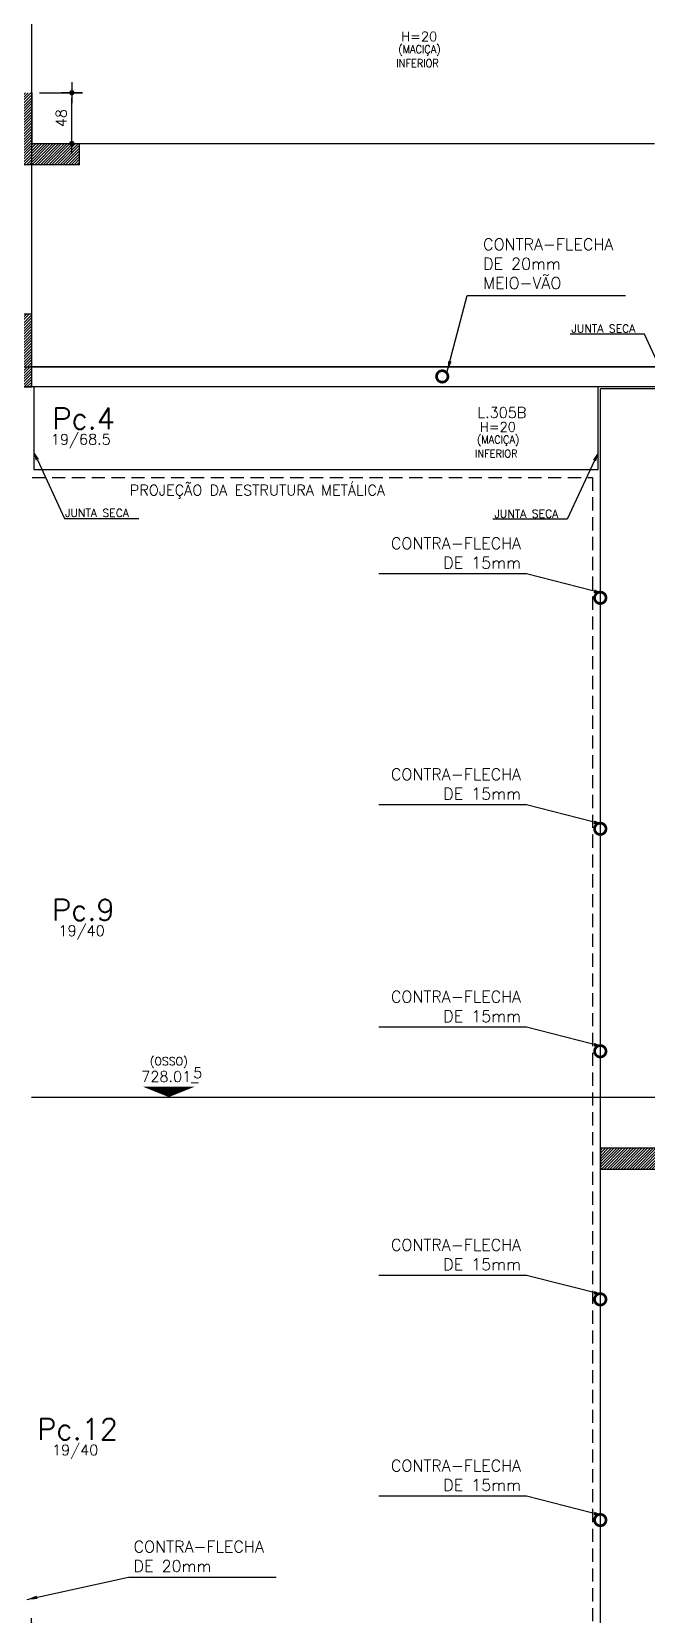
# Model space of a CAD drawing. Header units: inches. Extents: x 0 to 5940, y 0 to 4205.
# Drawn here: x 2398 to 2979, y 1955 to 3452 of the extents above; entities that cross this region are included whole.
import ezdxf
from ezdxf.enums import TextEntityAlignment as Align

# ---------------------------------------------------------------- set-up
doc = ezdxf.new("R2010")
doc.units = ezdxf.units.IN
doc.header["$LTSCALE"] = 50
doc.header["$MEASUREMENT"] = 0
doc.linetypes.add('HIDDEN', pattern=[0.375, 0.25, -0.125])
doc.layers.get('0').update_dxf_attribs({"color": 1})
for name, color, linetype in [('CONTRA-FLECHA', 152, 'Continuous'), ('CORTE-FORMA', 1, 'Continuous'), ('COTA', 6, 'Continuous'), ('ESTRUTURA METALICA', 80, 'HIDDEN'), ('FO-HACHURA_PILAR-CONT', 252, 'Continuous'), ('FO-TEXTO-LAJES', 152, 'Continuous'), ('NIVEL', 3, 'Continuous'), ('P-C', 1, 'Continuous'), ('TEXTO', 3, 'Continuous')]:
    doc.layers.add(name, color=color, linetype=linetype)
doc.layers.add('FO-Textos dos pilares', color=3, linetype='Continuous', lineweight=20)
doc.layers.add('FO-Vigas', color=2, linetype='Continuous', lineweight=30)
doc.styles.add('ROMANS', font='romans.shx')
doc.dimstyles.new('COTA_50', dxfattribs={"dimscale": 5, "dimtxt": 2, "dimasz": 1, "dimexe": 2, "dimexo": 1.5, "dimgap": 1, "dimtad": 1, "dimzin": 12, "dimdsep": 46, "dimtxsty": 'ROMANS', "dimblk1": 'COTA', "dimblk2": 'COTA', "dimsah": 1, "dimcen": -4, "dimdle": 1.5, "dimclrd": 6, "dimclre": 6, "dimclrt": 3, "dimadec": 0, "dimazin": 0, "dimtfac": 1, "dimtofl": 0, "dimtmove": 0, "dimatfit": 3, "dimldrblk": 'COTA', "dimfxl": 1, "dimtolj": 1, "dimtzin": 12, "dimarcsym": 0})
doc.dimstyles.new('NOTA', dxfattribs={"dimscale": 5, "dimtxt": 2, "dimasz": 2, "dimexe": 1.5, "dimexo": 2, "dimgap": 1, "dimtad": 1, "dimdec": 1, "dimzin": 12, "dimdsep": 46, "dimtxsty": 'ROMANS', "dimcen": 0.09, "dimclrd": 8, "dimclre": 8, "dimclrt": 3, "dimadec": 0, "dimazin": 0, "dimtfac": 1, "dimtdec": 1, "dimtofl": 0, "dimtmove": 0, "dimatfit": 3, "dimfxl": 1, "dimtolj": 1, "dimtzin": 12, "dimarcsym": 0})

# ---------------------------------------------------------------- blocks, each defined once
blk = doc.blocks.new('COTA')
at = {"layer": 'COTA'}
for p, q in [((2, 0), (-2, 0)), ((0, -2), (0, 2))]:
    blk.add_line(p, q, dxfattribs=at)
at = {"layer": 'COTA', "const_width": 0.5}
blk.add_lwpolyline([(-0.25, 0, 1), (0.25, 0, 1)], format="xyb", close=True, dxfattribs=at)
blk = doc.blocks.new('*D385')
at = {"color": 6, "lineweight": -2, "transparency": 16777216}
for p, q in [((1626, 1947.7), (1626, 1931.9)), ((2397.5, 1947.7), (2397.5, 1931.9)), ((1631, 1941.9), (2392.5, 1941.9))]:
    blk.add_line(p, q, dxfattribs=at)
at = {"layer": 'Defpoints', "color": 0, "transparency": 16777216}
for p in [(1626, 1955.2), (2397.5, 1955.2), (2397.5, 1941.9)]:
    blk.add_point(p, dxfattribs=at)
at = {"color": 6, "lineweight": -2, "transparency": 16777216, "xscale": 5, "yscale": 5, "zscale": 5, "rotation": 180}
blk.add_blockref('COTA', (1626, 1941.9), dxfattribs=at)
at = {"color": 6, "lineweight": -2, "transparency": 16777216, "xscale": 5, "yscale": 5, "zscale": 5}
blk.add_blockref('COTA', (2397.5, 1941.9), dxfattribs=at)
at = {"color": 3, "transparency": 16777216, "insert": (2011.8, 1951.9), "char_height": 10, "attachment_point": 5, "style": 'ROMANS'}
blk.add_mtext('\\A1;771.47', dxfattribs=at)
blk = doc.blocks.new('*D443')
at = {"color": 6, "lineweight": -2, "transparency": 16777216}
for p, q in [((2405, 3393.9), (2445.5, 3393.9)), ((2435.5, 3350.9), (2435.5, 3388.9)), ((2405, 3345.9), (2445.5, 3345.9))]:
    blk.add_line(p, q, dxfattribs=at)
at = {"layer": 'Defpoints', "color": 0, "transparency": 16777216}
for p in [(2397.5, 3393.9), (2435.5, 3393.9), (2397.5, 3345.9)]:
    blk.add_point(p, dxfattribs=at)
at = {"color": 6, "lineweight": -2, "transparency": 16777216, "xscale": 5, "yscale": 5, "zscale": 5}
for p, rotation in [((2435.5, 3393.9), 90), ((2435.5, 3345.9), 270)]:
    blk.add_blockref('COTA', p, dxfattribs=dict(at, rotation=rotation))
at = {"color": 3, "transparency": 16777216, "insert": (2425.5, 3369.9), "char_height": 10, "attachment_point": 5, "rotation": 90, "style": 'ROMANS'}
blk.add_mtext('\\A1;48', dxfattribs=at)

msp = doc.modelspace()

# ---------------------------------------------------------------- hatches: boundary and pattern name
at = {"layer": 'CORTE-FORMA'}
h = msp.add_hatch(dxfattribs=at)
h.set_pattern_fill('ANSI31', color=70, scale=15)
h.paths.add_polyline_path([(2333.382, 3345.876), (2333.382, 3325.876), (2378.524, 3325.876), (2378.524, 3345.876)])
h.paths.add_polyline_path([(2378.524, 3325.876), (2388.024, 3325.876), (2388.024, 3393.876), (2378.524, 3393.876), (2378.524, 3345.876)])
h.paths.add_polyline_path([(2388.024, 3325.876), (2397.524, 3325.876), (2397.524, 3345.876), (2397.524, 3393.876), (2397.491, 3393.876), (2388.024, 3393.876)])
h.paths.add_polyline_path([(2397.524, 3325.876), (2442.667, 3325.876), (2442.667, 3345.876), (2397.524, 3345.876)])
h = msp.add_hatch(dxfattribs=at)
h.set_pattern_fill('ANSI31', color=70, scale=15)
h.paths.add_polyline_path([(3173.524, 2369.516), (3173.524, 2376.516), (2935.025, 2376.516), (2935.025, 2396.516), (3113.024, 2396.516), (3113.024, 2424.516), (3100.024, 2424.516), (3063.024, 2424.516), (3063.024, 2444.516), (3078.024, 2444.516), (3078.024, 2439.516), (3083.024, 2439.516), (3173.524, 2439.516), (3173.524, 2444.516), (3252.524, 2444.516), (3252.524, 2429.516), (3192.524, 2429.516), (3192.524, 2369.516)])
at = {"layer": 'FO-HACHURA_PILAR-CONT'}
h = msp.add_hatch(dxfattribs=at)
h.set_pattern_fill('ANSI31', color=256, scale=15)
h.set_pattern_definition([(45, (-10708.8234, 9121.8574), (-1.32582521, 1.32582521), [])])
h.paths.add_polyline_path([(2397.524, 3184.457), (2388.024, 3184.457), (2378.524, 3184.457), (2378.524, 3150.207), (2378.524, 3115.957), (2388.024, 3115.957), (2397.524, 3115.957), (2397.524, 3150.207)])

# ---------------------------------------------------------------- linework, layer by layer
msp.add_lwpolyline([(1692.024, 3134.957), (3113.024, 3134.957), (3113.024, 3115.957), (1692.024, 3115.957)], close=True)
at = {"layer": 'CONTRA-FLECHA', "linetype": 'Continuous', "const_width": 2.56}
msp.add_lwpolyline([(2781.706, 3121.895, 1), (2789.343, 3129.531, 1)], format="xyb", close=True, dxfattribs=at)
at = {"layer": 'CONTRA-FLECHA', "color": 90, "linetype": 'Continuous', "const_width": 2.56}
for points in [[(2938.733, 2912.627, -1), (2931.096, 2920.263, -1)], [(2938.733, 2694.272, -1), (2931.096, 2701.909, -1)], [(2938.733, 2484.006, -1), (2931.096, 2491.642, -1)], [(2938.733, 2249.477, -1), (2931.096, 2257.114, -1)], [(2938.733, 2040.827, -1), (2931.096, 2048.464, -1)]]:
    msp.add_lwpolyline(points, format="xyb", close=True, dxfattribs=at)
at = {"layer": 'CORTE-FORMA'}
for p, q in [((2397.524, 3393.876), (2397.524, 3345.876)), ((2397.524, 3345.876), (2442.667, 3345.876)), ((2442.667, 3325.876), (2333.382, 3325.876)), ((2935.025, 2396.516), (2935.025, 2376.516)), ((2935.025, 2396.516), (3113.024, 2396.516)), ((2935.025, 2376.516), (3173.524, 2376.516))]:
    msp.add_line(p, q, dxfattribs=at)
at = {"layer": 'CORTE-FORMA', "color": 8}
for p, q in [((2442.667, 3345.876), (2986.128, 3345.876)), ((2397.491, 2444.516), (3076.024, 2444.516))]:
    msp.add_line(p, q, dxfattribs=at)
at = {"layer": 'CORTE-FORMA', "color": 70}
msp.add_line((2442.667, 3325.876), (2442.667, 3345.876), dxfattribs=at)
at = {"layer": 'COTA', "color": 8}
for p, q in [((2976.574, 3165.735), (2906.3, 3165.735)), ((2995.962, 3124.25), (2976.574, 3165.735)), ((2402.898, 3046.962), (2428.624, 2991.48)), ((2929.489, 3046.162), (2903.763, 2990.68)), ((2428.624, 2991.48), (2498.898, 2991.48)), ((2903.763, 2990.68), (2833.489, 2990.68))]:
    msp.add_line(p, q, dxfattribs=at)
for points in [[(2404.41, 3047.663), (2398.691, 3056.034), (2401.386, 3046.261)], [(2927.977, 3046.863), (2933.695, 3055.234), (2931.001, 3045.461)]]:
    msp.add_solid(points, dxfattribs=at)
at = {"layer": 'ESTRUTURA METALICA', "linetype": 'HIDDEN'}
for p, q in [((2398.025, 3030.207), (2927.525, 3030.207)), ((2927.525, 3030.207), (2927.525, 1804.207))]:
    msp.add_line(p, q, dxfattribs=at)
at = {"layer": 'FO-Vigas'}
for p, q in [((2397.524, 3184.457), (2397.524, 3530.707)), ((3063.024, 3134.957), (2397.491, 3134.957)), ((3063.024, 3115.957), (2397.491, 3115.957)), ((2399.491, 3115.957), (2399.491, 3037.707)), ((2933.025, 3037.707), (2933.025, 3115.957)), ((2935.025, 1816.207), (2935.025, 3113.957)), ((3063.024, 3113.957), (2935.025, 3113.957)), ((2399.491, 3037.707), (2933.025, 3037.707))]:
    msp.add_line(p, q, dxfattribs=at)
at = {"layer": 'NIVEL', "color": 1}
msp.add_lwpolyline([(2527.188, 2444.516, 0, 50, 0), (2527.188, 2454.516, 50, 50, 0)], format="xyseb", dxfattribs=at)
at = {"layer": 'P-C'}
msp.add_lwpolyline([(2397.524, 3184.457), (2388.024, 3184.457), (2378.524, 3184.457), (2378.524, 3150.207), (2378.524, 3115.957), (2388.024, 3115.957), (2397.524, 3115.957), (2397.524, 3150.207), (2397.524, 3184.457)], close=True, dxfattribs=at)

# ---------------------------------------------------------------- texts
at = {"layer": 'CONTRA-FLECHA', "char_height": 11, "attachment_point": 4, "style": 'ROMANS'}
for s, insert in [('{\\Fromans.shx;CONTRA-FLECHA\\PDE 20mm\\PMEIO-VÃO}', (2824.18, 3232.256)), ('{\\Fromans.shx;CONTRA-FLECHA\\PDE 20mm}', (2493.904, 2010.364))]:
    msp.add_mtext(s, dxfattribs=dict(at, insert=insert))
at = {"layer": 'CONTRA-FLECHA', "color": 90, "char_height": 11, "attachment_point": 6, "style": 'ROMANS'}
for insert in [(2860.102, 2958.747), (2860.102, 2740.393), (2860.102, 2530.126), (2860.102, 2295.597), (2860.102, 2086.948)]:
    msp.add_mtext('{\\Fromans.shx;CONTRA-FLECHA\\PDE 15mm}', dxfattribs=dict(at, insert=insert))
at = {"layer": 'FO-TEXTO-LAJES', "color": 3, "style": 'ROMANS'}
for p in [(2746.838, 3442.547), (2821.195, 3073.478)]:
    msp.add_text('H=20', height=9, dxfattribs=at).set_placement(p)
at = {"layer": 'FO-TEXTO-LAJES', "color": 4, "style": 'ROMANS', "width": 0.9}
for s, p in [('(MACIÇA)', (2744.093, 3431.329)), ('INFERIOR', (2742.14, 3418.064)), ('(MACIÇA)', (2818.449, 3062.261)), ('INFERIOR', (2816.497, 3048.995))]:
    msp.add_text(s, height=7.5, dxfattribs=at).set_placement(p)
at = {"layer": 'FO-TEXTO-LAJES', "style": 'ROMANS'}
msp.add_text('L.305B', height=10, dxfattribs=at).set_placement((2818.768, 3086.56))
at = {"layer": 'FO-Textos dos pilares', "color": 1, "style": 'ROMANS'}
for s, p in [('Pc.4', (2417.065, 3075.958)), ('Pc.9', (2416.74, 2611.473)), ('Pc.12', (2402.769, 2120.602))]:
    msp.add_text(s, height=20, dxfattribs=at).set_placement(p)
at = {"layer": 'FO-Textos dos pilares', "color": 3, "style": 'ROMANS'}
for s, p in [('19/68.5', (2415.696, 3061.266)), ('19/40', (2422.839, 2596.781)), ('19/40', (2416.761, 2105.91))]:
    msp.add_text(s, height=10, dxfattribs=at).set_placement(p)
at = {"layer": 'NIVEL', "color": 4, "style": 'ROMANS'}
msp.add_text('(OSSO)', height=7.5, dxfattribs=at).set_placement((2527.084, 2474.673), align=Align.CENTER)
at = {"layer": 'NIVEL', "color": 3, "style": 'ROMANS'}
for s, p in [('5', (2554.483, 2462.41)), ('728.01_', (2528.076, 2458.869))]:
    msp.add_text(s, height=10, dxfattribs=at).set_placement(p, align=Align.CENTER)
at = {"layer": 'TEXTO', "color": 4, "style": 'ROMANS'}
for p in [(2907.638, 3167.196), (2429.01, 2992.941), (2834.827, 2992.141)]:
    msp.add_text('JUNTA SECA', height=7.5, dxfattribs=at).set_placement(p)
at = {"layer": 'TEXTO', "color": 3, "style": 'ROMANS'}
msp.add_text('PROJEÇÃO DA ESTRUTURA METÁLICA', height=10, dxfattribs=at).set_placement((2490.229, 3013.263))

# ---------------------------------------------------------------- dimensions: what is measured, and where the dimension line sits
dim = msp.add_linear_dim(base=(2435.505, 3393.876), p1=(2397.524, 3345.876), p2=(2397.524, 3393.876), angle=90, dimstyle='COTA_50')
dim.commit()
dim.dimension.update_dxf_attribs({"geometry": '*D443', "text_midpoint": (2425.505, 3369.876)})
dim = msp.add_linear_dim(base=(2397.491, 1941.938), p1=(1626.024, 1955.172), p2=(2397.491, 1955.172), dimstyle='COTA_50')
dim.commit()
dim.dimension.update_dxf_attribs({"geometry": '*D385', "text_midpoint": (2011.758, 1951.938)})

# ---------------------------------------------------------------- leaders
at = {"layer": 'CONTRA-FLECHA', "color": 8, "annotation_type": 0, "has_hookline": 1, "text_width": 134.619}
for points, hookline_direction in [([(2790.297, 3130.486), (2809.18, 3202.375), (2819.18, 3202.375)], 0), ([(2938.733, 2920.263), (2865.102, 2939.08)], 1), ([(2938.733, 2701.909), (2865.102, 2720.726)], 1), ([(2938.733, 2491.642), (2865.102, 2510.459)], 1), ([(2938.733, 2257.114), (2865.102, 2275.931)], 1), ([(2938.733, 2048.464), (2865.102, 2067.281)], 1), ([(2392.797, 1969.48), (2488.904, 1990.697)], 0)]:
    msp.add_leader(points, dimstyle='NOTA', dxfattribs=dict(at, hookline_direction=hookline_direction))

doc.saveas('drawing.dxf')
